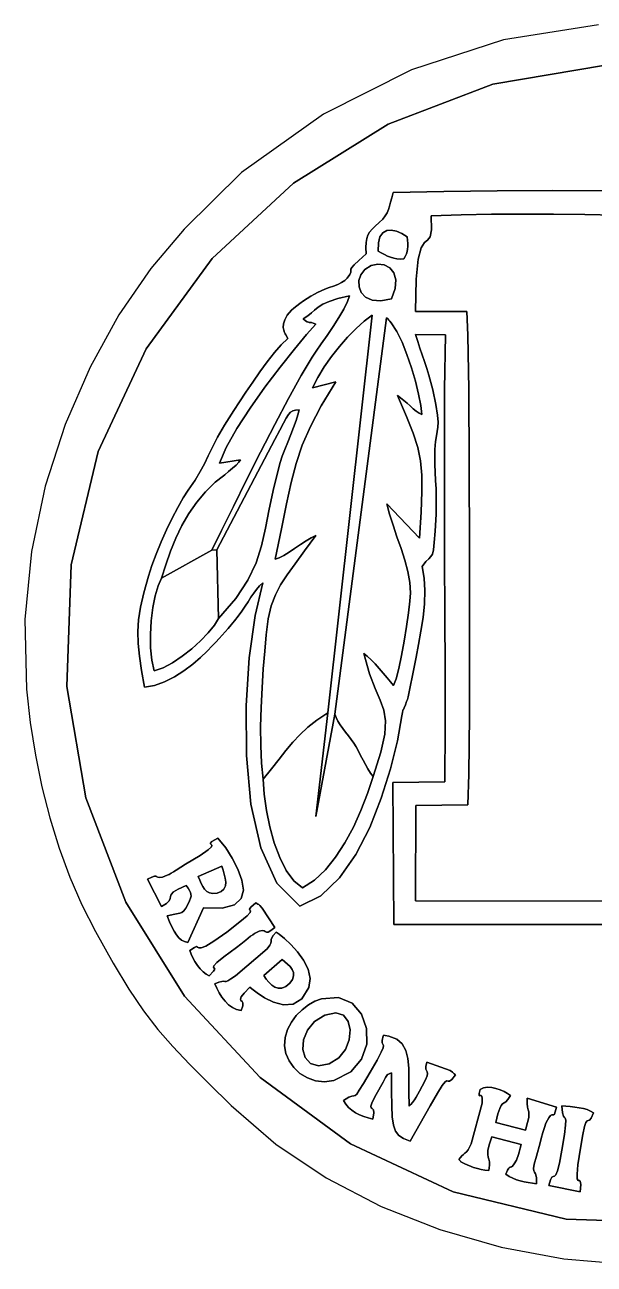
# Model space of a CAD drawing. Header units: inches. Extents: x -9.01 to -5.92, y 3.71 to 6.8.
# Drawn here: x -9.012 to -7.592, y 3.709 to 6.803 of the extents above; entities that cross this region are included whole.
import ezdxf

# ---------------------------------------------------------------- set-up
doc = ezdxf.new("R2010")
doc.units = ezdxf.units.IN
doc.header["$MEASUREMENT"] = 0
doc.layers.add('Layer 1', color=7, linetype='Continuous')

msp = doc.modelspace()

# ---------------------------------------------------------------- linework, layer by layer
at = {"layer": 'Layer 1'}
for points in [[(-7.582, 6.803), (-7.8183, 6.7651), (-8.048, 6.6906), (-8.2672, 6.5801), (-8.4721, 6.4343), (-8.6149, 6.2928), (-8.6985, 6.1944), (-8.7776, 6.079), (-8.8497, 5.9485), (-8.912, 5.8051), (-8.9617, 5.6509), (-8.9961, 5.4879), (-9.0124, 5.3183), (-9.008, 5.1442), (-9.008, 5.1442), (-8.9987, 5.0612), (-8.986, 4.9798), (-8.9697, 4.9003), (-8.9499, 4.8229), (-8.9267, 4.7479), (-8.9001, 4.6755), (-8.87, 4.606), (-8.8364, 4.5396), (-8.7919, 4.4601), (-8.7526, 4.3954), (-8.7163, 4.3418), (-8.6806, 4.2953), (-8.6432, 4.2522), (-8.6019, 4.2087), (-8.5541, 4.161), (-8.4977, 4.1052), (-8.3866, 4.0087), (-8.2611, 3.9245), (-8.1239, 3.8532), (-7.9775, 3.7954), (-7.8247, 3.7517), (-7.6681, 3.7227), (-7.5101, 3.709)], [(-7.3597, 3.8116), (-7.6621, 3.8216), (-7.9441, 3.89), (-8.2003, 4.0099), (-8.4254, 4.1749), (-8.614, 4.3782), (-8.7608, 4.6131), (-8.8604, 4.873), (-8.9074, 5.1513), (-8.8972, 5.4548), (-8.8291, 5.7374), (-8.7096, 5.994), (-8.5451, 6.2193), (-8.3419, 6.408), (-8.1065, 6.5549), (-7.8453, 6.6548), (-7.5645, 6.7024)], [(-7.5565, 6.3885), (-7.6967, 6.389), (-7.8342, 6.3887), (-7.967, 6.3872), (-8.0937, 6.3843), (-8.0974, 6.3712), (-8.1002, 6.36), (-8.1026, 6.3503), (-8.1053, 6.3417), (-8.1087, 6.3337), (-8.1133, 6.3259), (-8.1197, 6.3179), (-8.1284, 6.3092), (-8.1384, 6.3002), (-8.1464, 6.2925), (-8.1525, 6.2854), (-8.1569, 6.278), (-8.1598, 6.2697), (-8.1614, 6.2596), (-8.1617, 6.2469), (-8.161, 6.2308), (-8.161, 6.2308), (-8.1797, 6.2147), (-8.191, 6.2039), (-8.1968, 6.197), (-8.1989, 6.1926), (-8.1993, 6.1892), (-8.1997, 6.1853), (-8.2021, 6.1795), (-8.2084, 6.1703), (-8.2144, 6.1646), (-8.2225, 6.1595), (-8.2321, 6.1549), (-8.2425, 6.1507), (-8.2533, 6.1468), (-8.2639, 6.1429), (-8.2737, 6.1391), (-8.2822, 6.1351), (-8.29, 6.1307), (-8.2987, 6.1255), (-8.3079, 6.1197), (-8.3171, 6.1136), (-8.3261, 6.1073), (-8.3343, 6.1012), (-8.3414, 6.0955), (-8.347, 6.0904), (-8.3578, 6.0778), (-8.3643, 6.0664), (-8.3674, 6.0563), (-8.3679, 6.0475), (-8.3667, 6.0403), (-8.3647, 6.0348), (-8.3627, 6.0311), (-8.3616, 6.0292), (-8.3564, 6.0195), (-8.3727, 6.0041), (-8.3901, 5.9845), (-8.4081, 5.9617), (-8.4262, 5.9369), (-8.444, 5.9112), (-8.461, 5.8858), (-8.4768, 5.8618), (-8.4909, 5.8405), (-8.5142, 5.8039), (-8.5315, 5.7739), (-8.5445, 5.7489), (-8.5549, 5.7273), (-8.5644, 5.7074), (-8.5747, 5.6875), (-8.5876, 5.6659), (-8.6048, 5.641), (-8.6174, 5.622), (-8.6309, 5.5984), (-8.6449, 5.5714), (-8.6589, 5.5422), (-8.6723, 5.5119), (-8.6846, 5.4818), (-8.6954, 5.4529), (-8.7041, 5.4267), (-8.7159, 5.3851), (-8.724, 5.3495), (-8.7288, 5.3179), (-8.7305, 5.2883), (-8.7296, 5.2587), (-8.7264, 5.2271), (-8.7211, 5.1914), (-8.7142, 5.1496), (-8.689, 5.1535), (-8.6637, 5.1625), (-8.639, 5.1752), (-8.6155, 5.1905), (-8.5936, 5.2071), (-8.5742, 5.2239), (-8.5577, 5.2395), (-8.5448, 5.2528), (-8.536, 5.2622), (-8.5279, 5.2709), (-8.5202, 5.2792), (-8.5127, 5.2874), (-8.5052, 5.296), (-8.4974, 5.3051), (-8.4892, 5.3153), (-8.4803, 5.3267), (-8.4711, 5.3393), (-8.4629, 5.3514), (-8.4555, 5.3629), (-8.4485, 5.3739), (-8.4416, 5.3841), (-8.4345, 5.3935), (-8.4269, 5.4021), (-8.4185, 5.4098), (-8.4377, 5.328), (-8.4525, 5.2229), (-8.4606, 5.1036), (-8.4599, 4.9788), (-8.4484, 4.8574), (-8.4238, 4.7483), (-8.384, 4.6603), (-8.3269, 4.6024), (-8.2741, 4.629), (-8.2275, 4.6735), (-8.1868, 4.7317), (-8.1522, 4.7993), (-8.1234, 4.872), (-8.1005, 4.9454), (-8.0833, 5.0154), (-8.0718, 5.0776), (-8.0704, 5.0865), (-8.0698, 5.0911), (-8.0696, 5.0927), (-8.0694, 5.0928), (-8.069, 5.0927), (-8.068, 5.0938), (-8.0661, 5.0977), (-8.063, 5.1057), (-8.0602, 5.1134), (-8.0583, 5.1191), (-8.0567, 5.125), (-8.0547, 5.1336), (-8.0424, 5.1954), (-8.0366, 5.2246), (-8.0304, 5.2562), (-8.0244, 5.2895), (-8.0193, 5.3235), (-8.0159, 5.3574), (-8.0147, 5.3905), (-8.0165, 5.4218), (-8.0218, 5.4505), (-8.0119, 5.4628), (-8.0046, 5.4701), (-7.9994, 5.4754), (-7.9958, 5.4818), (-7.9933, 5.4925), (-7.9913, 5.5106), (-7.9893, 5.5392), (-7.9869, 5.5814), (-7.9862, 5.6027), (-7.9863, 5.6239), (-7.9869, 5.6449), (-7.9879, 5.6655), (-7.9889, 5.6858), (-7.9897, 5.7054), (-7.9901, 5.7243), (-7.9898, 5.7425), (-7.9882, 5.763), (-7.986, 5.7772), (-7.9837, 5.7881), (-7.9821, 5.7984), (-7.9818, 5.811), (-7.9834, 5.8288), (-7.9876, 5.8547), (-7.995, 5.8916), (-7.9995, 5.9103), (-8.0044, 5.9281), (-8.0098, 5.9453), (-8.0154, 5.9621), (-8.0212, 5.9788), (-8.027, 5.9954), (-8.0326, 6.0124), (-8.038, 6.0298), (-7.9636, 6.0289), (-7.9654, 5.8926), (-7.9661, 5.754), (-7.9661, 5.6139), (-7.9655, 5.4729), (-7.9648, 5.3316), (-7.9642, 5.1908), (-7.9641, 5.0511), (-7.9647, 4.9133), (-8.0945, 4.9115), (-8.0924, 4.5569), (-7.4046, 4.5571)], [(-7.4581, 4.6151), (-8.0377, 4.6158), (-8.0372, 4.8544), (-7.9077, 4.8561), (-7.9053, 4.932), (-7.9037, 5.0796), (-7.903, 5.2742), (-7.903, 5.4911), (-7.9038, 5.7055), (-7.9052, 5.8928), (-7.9073, 6.0283), (-7.91, 6.0874), (-8.0383, 6.0876), (-8.0366, 6.1682), (-8.0315, 6.2183), (-8.0241, 6.2459), (-8.0158, 6.2591), (-8.0079, 6.2656), (-8.0016, 6.2736), (-7.9981, 6.291), (-7.9989, 6.3257), (-7.9245, 6.3285), (-7.8485, 6.33), (-7.7714, 6.3304), (-7.6937, 6.33), (-7.6158, 6.3291), (-7.5384, 6.3281)]]:
    msp.add_lwpolyline(points, dxfattribs=at)
at = {"layer": 'Layer 1', "color": 7}
for points in [[(-7.5645, 6.7024), (-7.8453, 6.6548), (-8.1065, 6.5549), (-8.3419, 6.408), (-8.5451, 6.2193), (-8.7096, 5.994), (-8.8291, 5.7374), (-8.8972, 5.4548), (-8.9074, 5.1513), (-8.8604, 4.873), (-8.7608, 4.6131), (-8.614, 4.3782), (-8.4254, 4.1749), (-8.2003, 4.0099), (-7.9441, 3.89), (-7.6621, 3.8216), (-7.3597, 3.8116)], [(-7.4046, 4.5571), (-8.0924, 4.5569), (-8.0945, 4.9115), (-7.9647, 4.9133), (-7.9641, 5.0511), (-7.9642, 5.1908), (-7.9648, 5.3316), (-7.9655, 5.4729), (-7.9661, 5.6139), (-7.9661, 5.754), (-7.9654, 5.8926), (-7.9636, 6.0289), (-8.038, 6.0298), (-8.0326, 6.0124), (-8.027, 5.9954), (-8.0212, 5.9788), (-8.0154, 5.9621), (-8.0098, 5.9453), (-8.0044, 5.9281), (-7.9995, 5.9103), (-7.995, 5.8916), (-7.9876, 5.8547), (-7.9834, 5.8288), (-7.9818, 5.811), (-7.9821, 5.7984), (-7.9837, 5.7881), (-7.986, 5.7772), (-7.9882, 5.763), (-7.9898, 5.7425), (-7.9901, 5.7243), (-7.9897, 5.7054), (-7.9889, 5.6858), (-7.9879, 5.6655), (-7.9869, 5.6449), (-7.9863, 5.6239), (-7.9862, 5.6027), (-7.9869, 5.5814), (-7.9893, 5.5392), (-7.9913, 5.5106), (-7.9933, 5.4925), (-7.9958, 5.4818), (-7.9994, 5.4754), (-8.0046, 5.4701), (-8.0119, 5.4628), (-8.0218, 5.4505), (-8.0165, 5.4218), (-8.0147, 5.3905), (-8.0159, 5.3574), (-8.0193, 5.3235), (-8.0244, 5.2895), (-8.0304, 5.2562), (-8.0366, 5.2246), (-8.0424, 5.1954), (-8.0547, 5.1336), (-8.0567, 5.125), (-8.0583, 5.1191), (-8.0602, 5.1134), (-8.063, 5.1057), (-8.0661, 5.0977), (-8.068, 5.0938), (-8.069, 5.0927), (-8.0694, 5.0928), (-8.0696, 5.0927), (-8.0698, 5.0911), (-8.0704, 5.0865), (-8.0718, 5.0776), (-8.0833, 5.0154), (-8.1005, 4.9454), (-8.1234, 4.872), (-8.1522, 4.7993), (-8.1868, 4.7317), (-8.2275, 4.6735), (-8.2741, 4.629), (-8.3269, 4.6024), (-8.384, 4.6603), (-8.4238, 4.7483), (-8.4484, 4.8574), (-8.4599, 4.9788), (-8.4606, 5.1036), (-8.4525, 5.2229), (-8.4377, 5.328), (-8.4185, 5.4098), (-8.4269, 5.4021), (-8.4345, 5.3935), (-8.4416, 5.3841), (-8.4485, 5.3739), (-8.4555, 5.3629), (-8.4629, 5.3514), (-8.4711, 5.3393), (-8.4803, 5.3267), (-8.4892, 5.3153), (-8.4974, 5.3051), (-8.5052, 5.296), (-8.5127, 5.2874), (-8.5202, 5.2792), (-8.5279, 5.2709), (-8.536, 5.2622), (-8.5448, 5.2528), (-8.5577, 5.2395), (-8.5742, 5.2239), (-8.5936, 5.2071), (-8.6155, 5.1905), (-8.639, 5.1752), (-8.6637, 5.1625), (-8.689, 5.1535), (-8.7142, 5.1496), (-8.7211, 5.1914), (-8.7264, 5.2271), (-8.7296, 5.2587), (-8.7305, 5.2883), (-8.7288, 5.3179), (-8.724, 5.3495), (-8.7159, 5.3851), (-8.7041, 5.4267), (-8.6954, 5.4529), (-8.6846, 5.4818), (-8.6723, 5.5119), (-8.6589, 5.5422), (-8.6449, 5.5714), (-8.6309, 5.5984), (-8.6174, 5.622), (-8.6048, 5.641), (-8.5876, 5.6659), (-8.5747, 5.6875), (-8.5644, 5.7074), (-8.5549, 5.7273), (-8.5445, 5.7489), (-8.5315, 5.7739), (-8.5142, 5.8039), (-8.4909, 5.8405), (-8.4768, 5.8618), (-8.461, 5.8858), (-8.444, 5.9112), (-8.4262, 5.9369), (-8.4081, 5.9617), (-8.3901, 5.9845), (-8.3727, 6.0041), (-8.3564, 6.0195), (-8.3616, 6.0292), (-8.3627, 6.0311), (-8.3647, 6.0348), (-8.3667, 6.0403), (-8.3679, 6.0475), (-8.3674, 6.0563), (-8.3643, 6.0664), (-8.3578, 6.0778), (-8.347, 6.0904), (-8.3414, 6.0955), (-8.3343, 6.1012), (-8.3261, 6.1073), (-8.3171, 6.1136), (-8.3079, 6.1197), (-8.2987, 6.1255), (-8.29, 6.1307), (-8.2822, 6.1351), (-8.2737, 6.1391), (-8.2639, 6.1429), (-8.2533, 6.1468), (-8.2425, 6.1507), (-8.2321, 6.1549), (-8.2225, 6.1595), (-8.2144, 6.1646), (-8.2084, 6.1703), (-8.2021, 6.1795), (-8.1997, 6.1853), (-8.1993, 6.1892), (-8.1989, 6.1926), (-8.1968, 6.197), (-8.191, 6.2039), (-8.1797, 6.2147), (-8.161, 6.2308), (-8.1617, 6.2469), (-8.1614, 6.2596), (-8.1598, 6.2697), (-8.1569, 6.278), (-8.1525, 6.2854), (-8.1464, 6.2925), (-8.1384, 6.3002), (-8.1284, 6.3092), (-8.1197, 6.3179), (-8.1133, 6.3259), (-8.1087, 6.3337), (-8.1053, 6.3417), (-8.1026, 6.3503), (-8.1002, 6.36), (-8.0974, 6.3712), (-8.0937, 6.3843), (-7.967, 6.3872), (-7.8342, 6.3887), (-7.6967, 6.389), (-7.5565, 6.3885)]]:
    msp.add_lwpolyline(points, dxfattribs=at)
at = {"layer": 'Layer 1', "color": 244}
msp.add_lwpolyline([(-7.5384, 6.3281), (-7.6158, 6.3291), (-7.6937, 6.33), (-7.7714, 6.3304), (-7.8485, 6.33), (-7.9245, 6.3285), (-7.9989, 6.3257), (-7.9981, 6.291), (-8.0016, 6.2736), (-8.0079, 6.2656), (-8.0158, 6.2591), (-8.0241, 6.2459), (-8.0315, 6.2183), (-8.0366, 6.1682), (-8.0383, 6.0876), (-8.0383, 6.0876), (-7.91, 6.0874), (-7.9073, 6.0283), (-7.9052, 5.8928), (-7.9038, 5.7055), (-7.903, 5.4911), (-7.903, 5.2742), (-7.9037, 5.0796), (-7.9053, 4.932), (-7.9077, 4.8561), (-8.0372, 4.8544), (-8.0377, 4.6158), (-7.4581, 4.6151)], dxfattribs=at)
at = {"layer": 'Layer 1'}
for points in [[(-8.131, 6.2381), (-8.1306, 6.2586), (-8.1266, 6.2737), (-8.1194, 6.2837), (-8.1099, 6.2891), (-8.0984, 6.2904), (-8.0857, 6.288), (-8.0724, 6.2823), (-8.059, 6.2738), (-8.0576, 6.265), (-8.0569, 6.257), (-8.0569, 6.2498), (-8.0576, 6.2431), (-8.0589, 6.2368), (-8.0609, 6.2308), (-8.0636, 6.2249), (-8.0669, 6.219), (-8.0757, 6.2183), (-8.0842, 6.2188), (-8.0924, 6.2203), (-8.1003, 6.2227), (-8.108, 6.2258), (-8.1157, 6.2295), (-8.1233, 6.2336), (-8.131, 6.2381)], [(-8.0981, 6.119), (-8.1249, 6.1138), (-8.1463, 6.1157), (-8.1625, 6.1232), (-8.1733, 6.1349), (-8.1789, 6.1491), (-8.1792, 6.1644), (-8.1743, 6.1792), (-8.1643, 6.192), (-8.1486, 6.2019), (-8.132, 6.2057), (-8.1161, 6.2036), (-8.1023, 6.1961), (-8.092, 6.1835), (-8.0869, 6.1662), (-8.0885, 6.1446), (-8.0981, 6.119)], [(-8.5458, 5.4914), (-8.5335, 5.4921), (-8.3889, 5.7678), (-8.3767, 5.7909), (-8.3676, 5.8085), (-8.3606, 5.8214), (-8.355, 5.8304), (-8.3499, 5.8362), (-8.3442, 5.8394), (-8.3373, 5.841), (-8.3281, 5.8416), (-8.3311, 5.8297), (-8.336, 5.815), (-8.3423, 5.7981), (-8.3493, 5.78), (-8.3567, 5.7613), (-8.3638, 5.743), (-8.3702, 5.7258), (-8.3752, 5.7104), (-8.3916, 5.648), (-8.4029, 5.5939), (-8.4119, 5.546), (-8.4218, 5.5019), (-8.4354, 5.4595), (-8.4559, 5.4167), (-8.4861, 5.3711), (-8.5292, 5.3205), (-8.5396, 5.304), (-8.555, 5.2851), (-8.5741, 5.2651), (-8.596, 5.2452), (-8.6196, 5.2265), (-8.6437, 5.2103), (-8.6674, 5.1977), (-8.6896, 5.19), (-8.6956, 5.2168), (-8.6987, 5.2478), (-8.6993, 5.2812), (-8.6974, 5.3152), (-8.6935, 5.348), (-8.6877, 5.3778), (-8.6802, 5.4028), (-8.6712, 5.4212), (-8.6608, 5.4552), (-8.649, 5.4887), (-8.6356, 5.5213), (-8.6204, 5.5527), (-8.6032, 5.5827), (-8.5837, 5.611), (-8.5619, 5.6371), (-8.5373, 5.6609), (-8.5313, 5.6659), (-8.5233, 5.6723), (-8.5139, 5.6797), (-8.504, 5.6877), (-8.4944, 5.6959), (-8.4857, 5.7037), (-8.4789, 5.7109), (-8.4745, 5.7168), (-8.5268, 5.7086), (-8.5102, 5.7481), (-8.4838, 5.7949), (-8.4507, 5.8459), (-8.4137, 5.898), (-8.3759, 5.9481), (-8.3401, 5.9932), (-8.3095, 6.0301), (-8.2868, 6.0558), (-8.2934, 6.0583), (-8.2978, 6.0594), (-8.3008, 6.0598), (-8.3031, 6.0599), (-8.3053, 6.0603), (-8.3081, 6.0616), (-8.3122, 6.0642), (-8.3182, 6.0686), (-8.3067, 6.0761), (-8.2977, 6.0836), (-8.2896, 6.0909), (-8.2806, 6.0982), (-8.2692, 6.1054), (-8.2534, 6.1126), (-8.2318, 6.1196), (-8.2025, 6.1266), (-8.2075, 6.112), (-8.2168, 6.0935), (-8.2292, 6.0724), (-8.2436, 6.0501), (-8.2586, 6.0277), (-8.2731, 6.0066), (-8.2858, 5.988), (-8.2955, 5.9733), (-8.3229, 5.9273), (-8.3545, 5.8701), (-8.3888, 5.8053), (-8.4242, 5.7364), (-8.4592, 5.667), (-8.4921, 5.6007), (-8.5215, 5.5409), (-8.5458, 5.4914)], [(-8.2564, 5.0854), (-8.2869, 4.8266), (-8.2393, 5.0822), (-8.1101, 6.0717), (-8.1069, 6.0686), (-8.1044, 6.066), (-8.1018, 6.0631), (-8.0984, 6.0588), (-8.0848, 6.0376), (-8.0716, 6.0105), (-8.0593, 5.9796), (-8.0481, 5.9465), (-8.0384, 5.9131), (-8.0306, 5.8813), (-8.0251, 5.8529), (-8.0221, 5.8298), (-8.0289, 5.8335), (-8.0361, 5.8386), (-8.0436, 5.8447), (-8.0513, 5.8515), (-8.0592, 5.8585), (-8.0672, 5.8655), (-8.0752, 5.872), (-8.0832, 5.8776), (-8.0606, 5.8254), (-8.0438, 5.7834), (-8.0323, 5.7477), (-8.0253, 5.7142), (-8.022, 5.6789), (-8.0219, 5.6377), (-8.0241, 5.5867), (-8.028, 5.5217), (-8.1094, 5.6068), (-8.1029, 5.5812), (-8.0941, 5.5537), (-8.0842, 5.525), (-8.0739, 5.4958), (-8.0645, 5.4665), (-8.0568, 5.4379), (-8.0518, 5.4105), (-8.0506, 5.385), (-8.0523, 5.3639), (-8.0557, 5.3348), (-8.0604, 5.3006), (-8.0662, 5.2641), (-8.0727, 5.2282), (-8.0795, 5.196), (-8.0862, 5.1701), (-8.0927, 5.1537), (-8.1001, 5.1627), (-8.1089, 5.1731), (-8.1185, 5.1845), (-8.1286, 5.1962), (-8.1389, 5.2075), (-8.149, 5.2179), (-8.1585, 5.2267), (-8.1671, 5.2333), (-8.153, 5.1831), (-8.1389, 5.1461), (-8.1264, 5.1174), (-8.117, 5.0921), (-8.1125, 5.0652), (-8.1143, 5.0319), (-8.1242, 4.9872), (-8.1437, 4.9262), (-8.1576, 4.8843), (-8.174, 4.8419), (-8.1928, 4.8004), (-8.214, 4.7609), (-8.2373, 4.7248), (-8.2628, 4.6932), (-8.2902, 4.6675), (-8.3196, 4.6489), (-8.3413, 4.6663), (-8.3603, 4.6919), (-8.3766, 4.724), (-8.3903, 4.7608), (-8.4013, 4.8006), (-8.4096, 4.8416), (-8.4151, 4.882), (-8.4179, 4.9199), (-8.4221, 4.9596), (-8.4241, 5.0035), (-8.4244, 5.0504), (-8.4232, 5.0989), (-8.4208, 5.1475), (-8.4177, 5.1949), (-8.4141, 5.2395), (-8.4104, 5.2802), (-8.4051, 5.3198), (-8.3976, 5.3522), (-8.3875, 5.3799), (-8.3744, 5.405), (-8.3582, 5.4301), (-8.3383, 5.4575), (-8.3145, 5.4895), (-8.2865, 5.5285), (-8.298, 5.5226), (-8.3111, 5.5146), (-8.3251, 5.5053), (-8.3394, 5.4956), (-8.3535, 5.4863), (-8.3667, 5.4782), (-8.3784, 5.4721), (-8.3881, 5.4688), (-8.3722, 5.5447), (-8.3596, 5.6075), (-8.3481, 5.6607), (-8.3358, 5.708), (-8.3205, 5.7532), (-8.3002, 5.7998), (-8.2729, 5.8515), (-8.2364, 5.9121), (-8.2953, 5.8966), (-8.2817, 5.9229), (-8.2655, 5.9494), (-8.2474, 5.9753), (-8.2278, 6.0002), (-8.2073, 6.0235), (-8.1864, 6.0447), (-8.1658, 6.0632), (-8.1458, 6.0784), (-8.2564, 5.0854)], [(-8.7062, 4.6701), (-8.6719, 4.6018), (-8.659, 4.6098), (-8.6526, 4.6163), (-8.6501, 4.6219), (-8.6492, 4.627), (-8.6472, 4.6323), (-8.6416, 4.6382), (-8.6299, 4.6453), (-8.6097, 4.6541), (-8.6054, 4.6474), (-8.6019, 4.6419), (-8.5994, 4.6372), (-8.598, 4.6327), (-8.5979, 4.628), (-8.599, 4.6225), (-8.6016, 4.6157), (-8.6057, 4.6071), (-8.6111, 4.5976), (-8.6159, 4.5913), (-8.6205, 4.5873), (-8.6255, 4.585), (-8.638, 4.5827), (-8.657, 4.5783), (-8.6513, 4.564), (-8.6457, 4.5514), (-8.6402, 4.5403), (-8.6344, 4.531), (-8.6283, 4.5235), (-8.6216, 4.5179), (-8.6142, 4.5142), (-8.6058, 4.5125), (-8.5666, 4.5989), (-8.5198, 4.5978), (-8.4893, 4.606), (-8.4727, 4.6216), (-8.4674, 4.6429), (-8.4711, 4.668), (-8.4812, 4.6952), (-8.4952, 4.7227), (-8.5108, 4.7486), (-8.531, 4.7727), (-8.5456, 4.7641), (-8.5501, 4.7596), (-8.5487, 4.7574), (-8.5461, 4.7553), (-8.5467, 4.7513), (-8.5548, 4.7433), (-8.575, 4.7293), (-8.6118, 4.7073), (-8.6232, 4.7002), (-8.6352, 4.6925), (-8.6412, 4.6887), (-8.647, 4.6852), (-8.6524, 4.6822), (-8.6574, 4.6799), (-8.6692, 4.6755), (-8.6763, 4.6742), (-8.6803, 4.6748), (-8.6828, 4.6763), (-8.685, 4.6777), (-8.6887, 4.6778), (-8.6953, 4.6756), (-8.7062, 4.6701)], [(-8.5213, 4.7027), (-8.5181, 4.6928), (-8.5149, 4.6826), (-8.5124, 4.6723), (-8.5113, 4.6624), (-8.5122, 4.6534), (-8.5157, 4.6456), (-8.5224, 4.6395), (-8.533, 4.6356), (-8.5436, 4.6344), (-8.5521, 4.6359), (-8.5588, 4.6395), (-8.5642, 4.645), (-8.5687, 4.6518), (-8.5725, 4.6596), (-8.576, 4.668), (-8.5797, 4.6765), (-8.5213, 4.7027)], [(-8.6006, 4.4918), (-8.5978, 4.483), (-8.5936, 4.4738), (-8.5883, 4.4643), (-8.582, 4.4551), (-8.5752, 4.4466), (-8.5679, 4.4391), (-8.5603, 4.4332), (-8.5529, 4.4291), (-8.542, 4.4402), (-8.5389, 4.4458), (-8.5402, 4.4484), (-8.5421, 4.4504), (-8.5411, 4.4541), (-8.5335, 4.4619), (-8.5159, 4.4764), (-8.4846, 4.4998), (-8.4738, 4.5082), (-8.4615, 4.5182), (-8.4553, 4.5231), (-8.4494, 4.5277), (-8.4439, 4.5316), (-8.4392, 4.5346), (-8.4277, 4.5401), (-8.4204, 4.5418), (-8.4158, 4.5411), (-8.4126, 4.5394), (-8.4096, 4.538), (-8.4055, 4.5383), (-8.3989, 4.5417), (-8.3886, 4.5495), (-8.4207, 4.5981), (-8.4266, 4.6046), (-8.4289, 4.6069), (-8.4311, 4.6081), (-8.4362, 4.6109), (-8.4485, 4.6002), (-8.4523, 4.5949), (-8.4512, 4.5926), (-8.4492, 4.5909), (-8.4502, 4.5871), (-8.4578, 4.5787), (-8.4761, 4.5633), (-8.5087, 4.5383), (-8.5406, 4.5157), (-8.561, 4.5033), (-8.5727, 4.4985), (-8.5786, 4.4985), (-8.5815, 4.5005), (-8.5842, 4.5019), (-8.5896, 4.4999), (-8.6006, 4.4918)], [(-8.5389, 4.4093), (-8.5337, 4.3978), (-8.5276, 4.3864), (-8.5207, 4.3755), (-8.513, 4.3655), (-8.5043, 4.3567), (-8.4947, 4.3497), (-8.4842, 4.3449), (-8.4727, 4.3426), (-8.4684, 4.3542), (-8.4683, 4.3611), (-8.4706, 4.3649), (-8.4733, 4.3675), (-8.4746, 4.3707), (-8.4725, 4.3761), (-8.4652, 4.3855), (-8.4508, 4.4008), (-8.4461, 4.3967), (-8.4333, 4.3867), (-8.4146, 4.3743), (-8.392, 4.3631), (-8.3676, 4.3565), (-8.3435, 4.3581), (-8.3218, 4.3715), (-8.3044, 4.4), (-8.3009, 4.4224), (-8.3058, 4.4453), (-8.317, 4.4676), (-8.332, 4.4885), (-8.3487, 4.5069), (-8.3646, 4.5219), (-8.3777, 4.5326), (-8.3855, 4.538), (-8.3928, 4.5292), (-8.3965, 4.5234), (-8.3978, 4.5198), (-8.3977, 4.5171), (-8.3976, 4.5144), (-8.3985, 4.5108), (-8.4016, 4.5052), (-8.408, 4.4965), (-8.4873, 4.4292), (-8.4986, 4.4212), (-8.5059, 4.4168), (-8.5105, 4.415), (-8.5138, 4.4148), (-8.5169, 4.4152), (-8.5213, 4.4151), (-8.5282, 4.4134), (-8.5389, 4.4093)], [(-8.4159, 4.4294), (-8.3706, 4.4693), (-8.3638, 4.4642), (-8.357, 4.4583), (-8.3507, 4.4518), (-8.3458, 4.4446), (-8.3427, 4.4369), (-8.3423, 4.4287), (-8.3451, 4.42), (-8.3518, 4.4108), (-8.3618, 4.4024), (-8.3713, 4.3983), (-8.3803, 4.3979), (-8.3887, 4.4006), (-8.3965, 4.4057), (-8.4036, 4.4127), (-8.4101, 4.4208), (-8.4159, 4.4294)], [(-8.2722, 4.3717), (-8.2887, 4.3654), (-8.3051, 4.3561), (-8.3209, 4.3441), (-8.3353, 4.3297), (-8.3475, 4.3133), (-8.357, 4.295), (-8.3629, 4.2753), (-8.3646, 4.2545), (-8.3614, 4.2351), (-8.3535, 4.2166), (-8.3416, 4.1997), (-8.3261, 4.1852), (-8.3078, 4.1739), (-8.2872, 4.1667), (-8.265, 4.1645), (-8.2417, 4.168), (-8.1993, 4.1891), (-8.1724, 4.2209), (-8.1597, 4.2586), (-8.1602, 4.2976), (-8.1728, 4.3331), (-8.1964, 4.3605), (-8.2299, 4.3749), (-8.2722, 4.3717)], [(-8.264, 4.331), (-8.237, 4.3369), (-8.2176, 4.3307), (-8.2056, 4.3153), (-8.2009, 4.2939), (-8.2034, 4.2695), (-8.213, 4.2452), (-8.2296, 4.2241), (-8.2531, 4.2092), (-8.2797, 4.2039), (-8.2998, 4.21), (-8.3129, 4.2247), (-8.3188, 4.2453), (-8.3171, 4.269), (-8.3077, 4.293), (-8.29, 4.3146), (-8.264, 4.331)], [(-8.1186, 4.2792), (-8.1214, 4.2674), (-8.121, 4.2614), (-8.1193, 4.2582), (-8.118, 4.2551), (-8.1188, 4.2494), (-8.1235, 4.2381), (-8.1338, 4.2187), (-8.1514, 4.1882), (-8.1679, 4.1604), (-8.1783, 4.1431), (-8.1845, 4.1339), (-8.1884, 4.1301), (-8.1918, 4.1291), (-8.1965, 4.1285), (-8.2045, 4.1257), (-8.2175, 4.1181), (-8.212, 4.1087), (-8.2051, 4.1005), (-8.197, 4.0934), (-8.1879, 4.0873), (-8.1779, 4.0821), (-8.1673, 4.0777), (-8.1562, 4.0741), (-8.1447, 4.0713), (-8.1418, 4.0869), (-8.1428, 4.0946), (-8.1457, 4.0978), (-8.1485, 4.0997), (-8.1492, 4.1039), (-8.1459, 4.1137), (-8.1364, 4.1324), (-8.1189, 4.1635), (-8.1129, 4.1747), (-8.1095, 4.1805), (-8.1078, 4.1823), (-8.1056, 4.1836), (-8.1023, 4.1849), (-8.0977, 4.1865), (-8.0977, 4.1406), (-8.0974, 4.1045), (-8.0961, 4.0768), (-8.0932, 4.0562), (-8.088, 4.0412), (-8.0797, 4.0304), (-8.0678, 4.0225), (-8.0515, 4.016), (-8.0018, 4.1041), (-7.9833, 4.1363), (-7.9712, 4.1551), (-7.9638, 4.164), (-7.9595, 4.1665), (-7.9564, 4.1659), (-7.9531, 4.166), (-7.9477, 4.17), (-7.9385, 4.1815), (-7.9415, 4.1846), (-7.9432, 4.1863), (-7.9457, 4.1883), (-7.9513, 4.1923), (-8.0095, 4.2135), (-8.0122, 4.2027), (-8.0123, 4.1961), (-8.0109, 4.1922), (-8.0093, 4.1892), (-8.0083, 4.1855), (-8.0093, 4.1794), (-8.0133, 4.1692), (-8.0213, 4.1533), (-8.028, 4.1409), (-8.0363, 4.1262), (-8.0408, 4.1191), (-8.0453, 4.1127), (-8.0497, 4.1073), (-8.0538, 4.1035), (-8.0543, 4.139), (-8.0543, 4.1707), (-8.0548, 4.1986), (-8.057, 4.2227), (-8.062, 4.2428), (-8.0709, 4.2588), (-8.0847, 4.2707), (-8.1047, 4.2784), (-8.1135, 4.2803), (-8.1168, 4.2805), (-8.1175, 4.2798), (-8.1186, 4.2792)], [(-7.8771, 4.1453), (-7.8791, 4.1352), (-7.8793, 4.1305), (-7.8783, 4.1294), (-7.8765, 4.1298), (-7.8744, 4.1301), (-7.8726, 4.1284), (-7.8715, 4.1227), (-7.8716, 4.1113), (-7.8991, 4.0092), (-7.903, 4.0008), (-7.907, 3.9945), (-7.9109, 3.9898), (-7.9148, 3.9861), (-7.9186, 3.9828), (-7.9224, 3.9794), (-7.9261, 3.9753), (-7.9297, 3.97), (-7.9262, 3.9665), (-7.9246, 3.9648), (-7.9218, 3.9631), (-7.9152, 3.9595), (-7.8936, 3.9508), (-7.8838, 3.9479), (-7.8745, 3.9457), (-7.8651, 3.9441), (-7.8548, 3.9429), (-7.8534, 3.9559), (-7.8538, 3.9646), (-7.8553, 3.9709), (-7.857, 3.9764), (-7.858, 3.983), (-7.8574, 3.9925), (-7.8544, 4.0067), (-7.848, 4.0273), (-7.7745, 4.0077), (-7.777, 3.9985), (-7.7796, 3.9884), (-7.7811, 3.9833), (-7.7827, 3.9783), (-7.7845, 3.9735), (-7.7865, 3.969), (-7.7922, 3.9592), (-7.7961, 3.954), (-7.799, 3.952), (-7.8011, 3.9515), (-7.8031, 3.951), (-7.8053, 3.9489), (-7.8083, 3.9436), (-7.8126, 3.9335), (-7.8043, 3.9281), (-7.7955, 3.9236), (-7.7864, 3.92), (-7.7768, 3.9172), (-7.767, 3.9148), (-7.7569, 3.9129), (-7.7465, 3.9112), (-7.7359, 3.9095), (-7.7365, 3.9258), (-7.7384, 3.9344), (-7.7409, 3.9387), (-7.7429, 3.9419), (-7.7434, 3.9476), (-7.7417, 3.9588), (-7.7366, 3.9791), (-7.7274, 4.0117), (-7.7243, 4.0228), (-7.7202, 4.0378), (-7.718, 4.0455), (-7.7159, 4.0525), (-7.714, 4.0584), (-7.7123, 4.0625), (-7.7057, 4.0744), (-7.701, 4.0804), (-7.6977, 4.0823), (-7.6953, 4.0822), (-7.6935, 4.0821), (-7.6917, 4.0839), (-7.6894, 4.0896), (-7.6864, 4.1013), (-7.7593, 4.1238), (-7.7596, 4.1102), (-7.7587, 4.1011), (-7.7571, 4.0948), (-7.7557, 4.0896), (-7.755, 4.0836), (-7.7557, 4.0751), (-7.7585, 4.0624), (-7.764, 4.0437), (-7.8374, 4.063), (-7.8324, 4.0844), (-7.8281, 4.0978), (-7.8243, 4.1054), (-7.8207, 4.1093), (-7.8168, 4.1116), (-7.8126, 4.1145), (-7.8075, 4.1201), (-7.8014, 4.1304), (-7.8086, 4.1352), (-7.8172, 4.14), (-7.827, 4.1443), (-7.8374, 4.1478), (-7.848, 4.1501), (-7.8585, 4.1507), (-7.8683, 4.1492), (-7.8771, 4.1453)], [(-7.7052, 3.9056), (-7.627, 3.8899), (-7.6258, 3.9084), (-7.627, 3.9162), (-7.6295, 3.9179), (-7.6325, 3.9183), (-7.6347, 3.9219), (-7.6352, 3.9334), (-7.633, 3.9575), (-7.6269, 3.9989), (-7.621, 4.0326), (-7.6166, 4.0528), (-7.6132, 4.063), (-7.6103, 4.0667), (-7.6074, 4.0674), (-7.6041, 4.0687), (-7.5999, 4.0739), (-7.5943, 4.0867), (-7.6012, 4.0914), (-7.6097, 4.095), (-7.6194, 4.0977), (-7.63, 4.0997), (-7.641, 4.1011), (-7.6521, 4.1023), (-7.6629, 4.1033), (-7.673, 4.1043), (-7.6716, 4.0866), (-7.6693, 4.0784), (-7.6667, 4.0755), (-7.6645, 4.0737), (-7.6633, 4.0687), (-7.6638, 4.0564), (-7.6668, 4.0327), (-7.6729, 3.9933), (-7.6787, 3.9612), (-7.6837, 3.9421), (-7.6879, 3.9325), (-7.6916, 3.929), (-7.6949, 3.928), (-7.6982, 3.9261), (-7.7016, 3.9198), (-7.7052, 3.9056)]]:
    msp.add_lwpolyline(points, close=True, dxfattribs=at)
at = {"layer": 'Layer 1', "color": 244}
for points in [[(-8.131, 6.2381), (-8.1233, 6.2336), (-8.1157, 6.2295), (-8.108, 6.2258), (-8.1003, 6.2227), (-8.0924, 6.2203), (-8.0842, 6.2188), (-8.0757, 6.2183), (-8.0669, 6.219), (-8.0636, 6.2249), (-8.0609, 6.2308), (-8.0589, 6.2368), (-8.0576, 6.2431), (-8.0569, 6.2498), (-8.0569, 6.257), (-8.0576, 6.265), (-8.059, 6.2738), (-8.0724, 6.2823), (-8.0857, 6.288), (-8.0984, 6.2904), (-8.1099, 6.2891), (-8.1194, 6.2837), (-8.1266, 6.2737), (-8.1306, 6.2586), (-8.131, 6.2381)], [(-8.0981, 6.119), (-8.0885, 6.1446), (-8.0869, 6.1662), (-8.092, 6.1835), (-8.1023, 6.1961), (-8.1161, 6.2036), (-8.132, 6.2057), (-8.1486, 6.2019), (-8.1643, 6.192), (-8.1743, 6.1792), (-8.1792, 6.1644), (-8.1789, 6.1491), (-8.1733, 6.1349), (-8.1625, 6.1232), (-8.1463, 6.1157), (-8.1249, 6.1138), (-8.0981, 6.119)], [(-8.6712, 5.4212), (-8.6802, 5.4028), (-8.6877, 5.3778), (-8.6935, 5.348), (-8.6974, 5.3152), (-8.6993, 5.2812), (-8.6987, 5.2478), (-8.6956, 5.2168), (-8.6896, 5.19), (-8.6674, 5.1977), (-8.6437, 5.2103), (-8.6196, 5.2265), (-8.596, 5.2452), (-8.5741, 5.2651), (-8.555, 5.2851), (-8.5396, 5.304), (-8.5292, 5.3205), (-8.5335, 5.4921), (-8.5458, 5.4914), (-8.6712, 5.4212)], [(-8.4179, 4.9199), (-8.4151, 4.882), (-8.4096, 4.8416), (-8.4013, 4.8006), (-8.3903, 4.7608), (-8.3766, 4.724), (-8.3603, 4.6919), (-8.3413, 4.6663), (-8.3196, 4.6489), (-8.2902, 4.6675), (-8.2628, 4.6932), (-8.2373, 4.7248), (-8.214, 4.7609), (-8.1928, 4.8004), (-8.174, 4.8419), (-8.1576, 4.8843), (-8.1437, 4.9262), (-8.1503, 4.9352), (-8.1566, 4.9453), (-8.1628, 4.9562), (-8.1689, 4.9675), (-8.1748, 4.9788), (-8.1805, 4.9899), (-8.1862, 5.0002), (-8.1918, 5.0095), (-8.1982, 5.0189), (-8.2052, 5.0281), (-8.2123, 5.0373), (-8.2193, 5.0464), (-8.2258, 5.0554), (-8.2315, 5.0644), (-8.2361, 5.0734), (-8.2393, 5.0822), (-8.2869, 4.8266), (-8.2564, 5.0854), (-8.2837, 5.0673), (-8.3067, 5.0493), (-8.3265, 5.0309), (-8.3442, 5.0118), (-8.3611, 4.9916), (-8.3782, 4.9698), (-8.3968, 4.946), (-8.4179, 4.9199)]]:
    msp.add_lwpolyline(points, close=True, dxfattribs=at)
at = {"layer": 'Layer 1', "color": 7}
for points in [[(-8.6712, 5.4212), (-8.5458, 5.4914), (-8.5215, 5.5409), (-8.4921, 5.6007), (-8.4592, 5.667), (-8.4242, 5.7364), (-8.3888, 5.8053), (-8.3545, 5.8701), (-8.3229, 5.9273), (-8.2955, 5.9733), (-8.2858, 5.988), (-8.2731, 6.0066), (-8.2586, 6.0277), (-8.2436, 6.0501), (-8.2292, 6.0724), (-8.2168, 6.0935), (-8.2075, 6.112), (-8.2025, 6.1266), (-8.2318, 6.1196), (-8.2534, 6.1126), (-8.2692, 6.1054), (-8.2806, 6.0982), (-8.2896, 6.0909), (-8.2977, 6.0836), (-8.3067, 6.0761), (-8.3182, 6.0686), (-8.3122, 6.0642), (-8.3081, 6.0616), (-8.3053, 6.0603), (-8.3031, 6.0599), (-8.3008, 6.0598), (-8.2978, 6.0594), (-8.2934, 6.0583), (-8.2868, 6.0558), (-8.3095, 6.0301), (-8.3401, 5.9932), (-8.3759, 5.9481), (-8.4137, 5.898), (-8.4507, 5.8459), (-8.4838, 5.7949), (-8.5102, 5.7481), (-8.5268, 5.7086), (-8.4745, 5.7168), (-8.4789, 5.7109), (-8.4857, 5.7037), (-8.4944, 5.6959), (-8.504, 5.6877), (-8.5139, 5.6797), (-8.5233, 5.6723), (-8.5313, 5.6659), (-8.5373, 5.6609), (-8.5619, 5.6371), (-8.5837, 5.611), (-8.6032, 5.5827), (-8.6204, 5.5527), (-8.6356, 5.5213), (-8.649, 5.4887), (-8.6608, 5.4552), (-8.6712, 5.4212)], [(-8.4179, 4.9199), (-8.3968, 4.946), (-8.3782, 4.9698), (-8.3611, 4.9916), (-8.3442, 5.0118), (-8.3265, 5.0309), (-8.3067, 5.0493), (-8.2837, 5.0673), (-8.2564, 5.0854), (-8.1458, 6.0784), (-8.1658, 6.0632), (-8.1864, 6.0447), (-8.2073, 6.0235), (-8.2278, 6.0002), (-8.2474, 5.9753), (-8.2655, 5.9494), (-8.2817, 5.9229), (-8.2953, 5.8966), (-8.2364, 5.9121), (-8.2729, 5.8515), (-8.3002, 5.7998), (-8.3205, 5.7532), (-8.3358, 5.708), (-8.3481, 5.6607), (-8.3596, 5.6075), (-8.3722, 5.5447), (-8.3881, 5.4688), (-8.3784, 5.4721), (-8.3667, 5.4782), (-8.3535, 5.4863), (-8.3394, 5.4956), (-8.3251, 5.5053), (-8.3111, 5.5146), (-8.298, 5.5226), (-8.2865, 5.5285), (-8.3145, 5.4895), (-8.3383, 5.4575), (-8.3582, 5.4301), (-8.3744, 5.405), (-8.3875, 5.3799), (-8.3976, 5.3522), (-8.4051, 5.3198), (-8.4104, 5.2802), (-8.4141, 5.2395), (-8.4177, 5.1949), (-8.4208, 5.1475), (-8.4232, 5.0989), (-8.4244, 5.0504), (-8.4241, 5.0035), (-8.4221, 4.9596), (-8.4179, 4.9199)], [(-8.2393, 5.0822), (-8.2361, 5.0734), (-8.2315, 5.0644), (-8.2258, 5.0554), (-8.2193, 5.0464), (-8.2123, 5.0373), (-8.2052, 5.0281), (-8.1982, 5.0189), (-8.1918, 5.0095), (-8.1862, 5.0002), (-8.1805, 4.9899), (-8.1748, 4.9788), (-8.1689, 4.9675), (-8.1628, 4.9562), (-8.1566, 4.9453), (-8.1503, 4.9352), (-8.1437, 4.9262), (-8.1242, 4.9872), (-8.1143, 5.0319), (-8.1125, 5.0652), (-8.117, 5.0921), (-8.1264, 5.1174), (-8.1389, 5.1461), (-8.153, 5.1831), (-8.1671, 5.2333), (-8.1585, 5.2267), (-8.149, 5.2179), (-8.1389, 5.2075), (-8.1286, 5.1962), (-8.1185, 5.1845), (-8.1089, 5.1731), (-8.1001, 5.1627), (-8.0927, 5.1537), (-8.0862, 5.1701), (-8.0795, 5.196), (-8.0727, 5.2282), (-8.0662, 5.2641), (-8.0604, 5.3006), (-8.0557, 5.3348), (-8.0523, 5.3639), (-8.0506, 5.385), (-8.0518, 5.4105), (-8.0568, 5.4379), (-8.0645, 5.4665), (-8.0739, 5.4958), (-8.0842, 5.525), (-8.0941, 5.5537), (-8.1029, 5.5812), (-8.1094, 5.6068), (-8.028, 5.5217), (-8.0241, 5.5867), (-8.0219, 5.6377), (-8.022, 5.6789), (-8.0253, 5.7142), (-8.0323, 5.7477), (-8.0438, 5.7834), (-8.0606, 5.8254), (-8.0832, 5.8776), (-8.0752, 5.872), (-8.0672, 5.8655), (-8.0592, 5.8585), (-8.0513, 5.8515), (-8.0436, 5.8447), (-8.0361, 5.8386), (-8.0289, 5.8335), (-8.0221, 5.8298), (-8.0251, 5.8529), (-8.0306, 5.8813), (-8.0384, 5.9131), (-8.0481, 5.9465), (-8.0593, 5.9796), (-8.0716, 6.0105), (-8.0848, 6.0376), (-8.0984, 6.0588), (-8.1018, 6.0631), (-8.1044, 6.066), (-8.1069, 6.0686), (-8.1101, 6.0717), (-8.2393, 5.0822)], [(-8.5335, 5.4921), (-8.5292, 5.3205), (-8.4861, 5.3711), (-8.4559, 5.4167), (-8.4354, 5.4595), (-8.4218, 5.5019), (-8.4119, 5.546), (-8.4029, 5.5939), (-8.3916, 5.648), (-8.3752, 5.7104), (-8.3702, 5.7258), (-8.3638, 5.743), (-8.3567, 5.7613), (-8.3493, 5.78), (-8.3423, 5.7981), (-8.336, 5.815), (-8.3311, 5.8297), (-8.3281, 5.8416), (-8.3373, 5.841), (-8.3442, 5.8394), (-8.3499, 5.8362), (-8.355, 5.8304), (-8.3606, 5.8214), (-8.3676, 5.8085), (-8.3767, 5.7909), (-8.3889, 5.7678), (-8.5335, 5.4921)], [(-8.7062, 4.6701), (-8.6953, 4.6756), (-8.6887, 4.6778), (-8.685, 4.6777), (-8.6828, 4.6763), (-8.6803, 4.6748), (-8.6763, 4.6742), (-8.6692, 4.6755), (-8.6574, 4.6799), (-8.6524, 4.6822), (-8.647, 4.6852), (-8.6412, 4.6887), (-8.6352, 4.6925), (-8.6232, 4.7002), (-8.6118, 4.7073), (-8.575, 4.7293), (-8.5548, 4.7433), (-8.5467, 4.7513), (-8.5461, 4.7553), (-8.5487, 4.7574), (-8.5501, 4.7596), (-8.5456, 4.7641), (-8.531, 4.7727), (-8.5108, 4.7486), (-8.4952, 4.7227), (-8.4812, 4.6952), (-8.4711, 4.668), (-8.4674, 4.6429), (-8.4727, 4.6216), (-8.4893, 4.606), (-8.5198, 4.5978), (-8.5666, 4.5989), (-8.6058, 4.5125), (-8.6142, 4.5142), (-8.6216, 4.5179), (-8.6283, 4.5235), (-8.6344, 4.531), (-8.6402, 4.5403), (-8.6457, 4.5514), (-8.6513, 4.564), (-8.657, 4.5783), (-8.638, 4.5827), (-8.6255, 4.585), (-8.6205, 4.5873), (-8.6159, 4.5913), (-8.6111, 4.5976), (-8.6057, 4.6071), (-8.6016, 4.6157), (-8.599, 4.6225), (-8.5979, 4.628), (-8.598, 4.6327), (-8.5994, 4.6372), (-8.6019, 4.6419), (-8.6054, 4.6474), (-8.6097, 4.6541), (-8.6299, 4.6453), (-8.6416, 4.6382), (-8.6472, 4.6323), (-8.6492, 4.627), (-8.6501, 4.6219), (-8.6526, 4.6163), (-8.659, 4.6098), (-8.6719, 4.6018), (-8.7062, 4.6701)], [(-8.5797, 4.6765), (-8.576, 4.668), (-8.5725, 4.6596), (-8.5687, 4.6518), (-8.5642, 4.645), (-8.5588, 4.6395), (-8.5521, 4.6359), (-8.5436, 4.6344), (-8.533, 4.6356), (-8.5224, 4.6395), (-8.5157, 4.6456), (-8.5122, 4.6534), (-8.5113, 4.6624), (-8.5124, 4.6723), (-8.5149, 4.6826), (-8.5181, 4.6928), (-8.5213, 4.7027), (-8.5797, 4.6765)], [(-8.6006, 4.4918), (-8.5896, 4.4999), (-8.5842, 4.5019), (-8.5815, 4.5005), (-8.5786, 4.4985), (-8.5727, 4.4985), (-8.561, 4.5033), (-8.5406, 4.5157), (-8.5087, 4.5383), (-8.4761, 4.5633), (-8.4578, 4.5787), (-8.4502, 4.5871), (-8.4492, 4.5909), (-8.4512, 4.5926), (-8.4523, 4.5949), (-8.4485, 4.6002), (-8.4362, 4.6109), (-8.4311, 4.6081), (-8.4289, 4.6069), (-8.4266, 4.6046), (-8.4207, 4.5981), (-8.3886, 4.5495), (-8.3989, 4.5417), (-8.4055, 4.5383), (-8.4096, 4.538), (-8.4126, 4.5394), (-8.4158, 4.5411), (-8.4204, 4.5418), (-8.4277, 4.5401), (-8.4392, 4.5346), (-8.4439, 4.5316), (-8.4494, 4.5277), (-8.4553, 4.5231), (-8.4615, 4.5182), (-8.4738, 4.5082), (-8.4846, 4.4998), (-8.5159, 4.4764), (-8.5335, 4.4619), (-8.5411, 4.4541), (-8.5421, 4.4504), (-8.5402, 4.4484), (-8.5389, 4.4458), (-8.542, 4.4402), (-8.5529, 4.4291), (-8.5603, 4.4332), (-8.5679, 4.4391), (-8.5752, 4.4466), (-8.582, 4.4551), (-8.5883, 4.4643), (-8.5936, 4.4738), (-8.5978, 4.483), (-8.6006, 4.4918)], [(-8.5389, 4.4093), (-8.5282, 4.4134), (-8.5213, 4.4151), (-8.5169, 4.4152), (-8.5138, 4.4148), (-8.5105, 4.415), (-8.5059, 4.4168), (-8.4986, 4.4212), (-8.4873, 4.4292), (-8.408, 4.4965), (-8.4016, 4.5052), (-8.3985, 4.5108), (-8.3976, 4.5144), (-8.3977, 4.5171), (-8.3978, 4.5198), (-8.3965, 4.5234), (-8.3928, 4.5292), (-8.3855, 4.538), (-8.3777, 4.5326), (-8.3646, 4.5219), (-8.3487, 4.5069), (-8.332, 4.4885), (-8.317, 4.4676), (-8.3058, 4.4453), (-8.3009, 4.4224), (-8.3044, 4.4), (-8.3218, 4.3715), (-8.3435, 4.3581), (-8.3676, 4.3565), (-8.392, 4.3631), (-8.4146, 4.3743), (-8.4333, 4.3867), (-8.4461, 4.3967), (-8.4508, 4.4008), (-8.4652, 4.3855), (-8.4725, 4.3761), (-8.4746, 4.3707), (-8.4733, 4.3675), (-8.4706, 4.3649), (-8.4683, 4.3611), (-8.4684, 4.3542), (-8.4727, 4.3426), (-8.4842, 4.3449), (-8.4947, 4.3497), (-8.5043, 4.3567), (-8.513, 4.3655), (-8.5207, 4.3755), (-8.5276, 4.3864), (-8.5337, 4.3978), (-8.5389, 4.4093)], [(-8.4159, 4.4294), (-8.4101, 4.4208), (-8.4036, 4.4127), (-8.3965, 4.4057), (-8.3887, 4.4006), (-8.3803, 4.3979), (-8.3713, 4.3983), (-8.3618, 4.4024), (-8.3518, 4.4108), (-8.3451, 4.42), (-8.3423, 4.4287), (-8.3427, 4.4369), (-8.3458, 4.4446), (-8.3507, 4.4518), (-8.357, 4.4583), (-8.3638, 4.4642), (-8.3706, 4.4693), (-8.4159, 4.4294)], [(-8.2722, 4.3717), (-8.2299, 4.3749), (-8.1964, 4.3605), (-8.1728, 4.3331), (-8.1602, 4.2976), (-8.1597, 4.2586), (-8.1724, 4.2209), (-8.1993, 4.1891), (-8.2417, 4.168), (-8.265, 4.1645), (-8.2872, 4.1667), (-8.3078, 4.1739), (-8.3261, 4.1852), (-8.3416, 4.1997), (-8.3535, 4.2166), (-8.3614, 4.2351), (-8.3646, 4.2545), (-8.3629, 4.2753), (-8.357, 4.295), (-8.3475, 4.3133), (-8.3353, 4.3297), (-8.3209, 4.3441), (-8.3051, 4.3561), (-8.2887, 4.3654), (-8.2722, 4.3717)], [(-8.264, 4.331), (-8.29, 4.3146), (-8.3077, 4.293), (-8.3171, 4.269), (-8.3188, 4.2453), (-8.3129, 4.2247), (-8.2998, 4.21), (-8.2797, 4.2039), (-8.2531, 4.2092), (-8.2296, 4.2241), (-8.213, 4.2452), (-8.2034, 4.2695), (-8.2009, 4.2939), (-8.2056, 4.3153), (-8.2176, 4.3307), (-8.237, 4.3369), (-8.264, 4.331)], [(-8.1514, 4.1882), (-8.1338, 4.2187), (-8.1235, 4.2381), (-8.1188, 4.2494), (-8.118, 4.2551), (-8.1193, 4.2582), (-8.121, 4.2614), (-8.1214, 4.2674), (-8.1186, 4.2792), (-8.1175, 4.2798), (-8.1168, 4.2805), (-8.1135, 4.2803), (-8.1047, 4.2784), (-8.0847, 4.2707), (-8.0709, 4.2588), (-8.062, 4.2428), (-8.057, 4.2227), (-8.0548, 4.1986), (-8.0543, 4.1707), (-8.0543, 4.139), (-8.0538, 4.1035), (-8.0497, 4.1073), (-8.0453, 4.1127), (-8.0408, 4.1191), (-8.0363, 4.1262), (-8.028, 4.1409), (-8.0213, 4.1533), (-8.0133, 4.1692), (-8.0093, 4.1794), (-8.0083, 4.1855), (-8.0093, 4.1892), (-8.0109, 4.1922), (-8.0123, 4.1961), (-8.0122, 4.2027), (-8.0095, 4.2135), (-7.9513, 4.1923), (-7.9457, 4.1883), (-7.9432, 4.1863), (-7.9415, 4.1846), (-7.9385, 4.1815), (-7.9477, 4.17), (-7.9531, 4.166), (-7.9564, 4.1659), (-7.9595, 4.1665), (-7.9638, 4.164), (-7.9712, 4.1551), (-7.9833, 4.1363), (-8.0018, 4.1041), (-8.0515, 4.016), (-8.0678, 4.0225), (-8.0797, 4.0304), (-8.088, 4.0412), (-8.0932, 4.0562), (-8.0961, 4.0768), (-8.0974, 4.1045), (-8.0977, 4.1406), (-8.0977, 4.1865), (-8.1023, 4.1849), (-8.1056, 4.1836), (-8.1078, 4.1823), (-8.1095, 4.1805), (-8.1129, 4.1747), (-8.1189, 4.1635), (-8.1364, 4.1324), (-8.1459, 4.1137), (-8.1492, 4.1039), (-8.1485, 4.0997), (-8.1457, 4.0978), (-8.1428, 4.0946), (-8.1418, 4.0869), (-8.1447, 4.0713), (-8.1562, 4.0741), (-8.1673, 4.0777), (-8.1779, 4.0821), (-8.1879, 4.0873), (-8.197, 4.0934), (-8.2051, 4.1005), (-8.212, 4.1087), (-8.2175, 4.1181), (-8.2045, 4.1257), (-8.1965, 4.1285), (-8.1918, 4.1291), (-8.1884, 4.1301), (-8.1845, 4.1339), (-8.1783, 4.1431), (-8.1679, 4.1604), (-8.1514, 4.1882)], [(-7.8716, 4.1113), (-7.8715, 4.1227), (-7.8726, 4.1284), (-7.8744, 4.1301), (-7.8765, 4.1298), (-7.8783, 4.1294), (-7.8793, 4.1305), (-7.8791, 4.1352), (-7.8771, 4.1453), (-7.8683, 4.1492), (-7.8585, 4.1507), (-7.848, 4.1501), (-7.8374, 4.1478), (-7.827, 4.1443), (-7.8172, 4.14), (-7.8086, 4.1352), (-7.8014, 4.1304), (-7.8075, 4.1201), (-7.8126, 4.1145), (-7.8168, 4.1116), (-7.8207, 4.1093), (-7.8243, 4.1054), (-7.8281, 4.0978), (-7.8324, 4.0844), (-7.8374, 4.063), (-7.764, 4.0437), (-7.7585, 4.0624), (-7.7557, 4.0751), (-7.755, 4.0836), (-7.7557, 4.0896), (-7.7571, 4.0948), (-7.7587, 4.1011), (-7.7596, 4.1102), (-7.7593, 4.1238), (-7.6864, 4.1013), (-7.6894, 4.0896), (-7.6917, 4.0839), (-7.6935, 4.0821), (-7.6953, 4.0822), (-7.6977, 4.0823), (-7.701, 4.0804), (-7.7057, 4.0744), (-7.7123, 4.0625), (-7.714, 4.0584), (-7.7159, 4.0525), (-7.718, 4.0455), (-7.7202, 4.0378), (-7.7243, 4.0228), (-7.7274, 4.0117), (-7.7366, 3.9791), (-7.7417, 3.9588), (-7.7434, 3.9476), (-7.7429, 3.9419), (-7.7409, 3.9387), (-7.7384, 3.9344), (-7.7365, 3.9258), (-7.7359, 3.9095), (-7.7465, 3.9112), (-7.7569, 3.9129), (-7.767, 3.9148), (-7.7768, 3.9172), (-7.7864, 3.92), (-7.7955, 3.9236), (-7.8043, 3.9281), (-7.8126, 3.9335), (-7.8083, 3.9436), (-7.8053, 3.9489), (-7.8031, 3.951), (-7.8011, 3.9515), (-7.799, 3.952), (-7.7961, 3.954), (-7.7922, 3.9592), (-7.7865, 3.969), (-7.7845, 3.9735), (-7.7827, 3.9783), (-7.7811, 3.9833), (-7.7796, 3.9884), (-7.777, 3.9985), (-7.7745, 4.0077), (-7.848, 4.0273), (-7.8544, 4.0067), (-7.8574, 3.9925), (-7.858, 3.983), (-7.857, 3.9764), (-7.8553, 3.9709), (-7.8538, 3.9646), (-7.8534, 3.9559), (-7.8548, 3.9429), (-7.8651, 3.9441), (-7.8745, 3.9457), (-7.8838, 3.9479), (-7.8936, 3.9508), (-7.9152, 3.9595), (-7.9218, 3.9631), (-7.9246, 3.9648), (-7.9262, 3.9665), (-7.9297, 3.97), (-7.9261, 3.9753), (-7.9224, 3.9794), (-7.9186, 3.9828), (-7.9148, 3.9861), (-7.9109, 3.9898), (-7.907, 3.9945), (-7.903, 4.0008), (-7.8991, 4.0092), (-7.8716, 4.1113)], [(-7.627, 3.8899), (-7.7052, 3.9056), (-7.7016, 3.9198), (-7.6982, 3.9261), (-7.6949, 3.928), (-7.6916, 3.929), (-7.6879, 3.9325), (-7.6837, 3.9421), (-7.6787, 3.9612), (-7.6729, 3.9933), (-7.6668, 4.0327), (-7.6638, 4.0564), (-7.6633, 4.0687), (-7.6645, 4.0737), (-7.6667, 4.0755), (-7.6693, 4.0784), (-7.6716, 4.0866), (-7.673, 4.1043), (-7.6629, 4.1033), (-7.6521, 4.1023), (-7.641, 4.1011), (-7.63, 4.0997), (-7.6194, 4.0977), (-7.6097, 4.095), (-7.6012, 4.0914), (-7.5943, 4.0867), (-7.5999, 4.0739), (-7.6041, 4.0687), (-7.6074, 4.0674), (-7.6103, 4.0667), (-7.6132, 4.063), (-7.6166, 4.0528), (-7.621, 4.0326), (-7.6269, 3.9989), (-7.633, 3.9575), (-7.6352, 3.9334), (-7.6347, 3.9219), (-7.6325, 3.9183), (-7.6295, 3.9179), (-7.627, 3.9162), (-7.6258, 3.9084), (-7.627, 3.8899)]]:
    msp.add_lwpolyline(points, close=True, dxfattribs=at)

doc.saveas('drawing.dxf')
